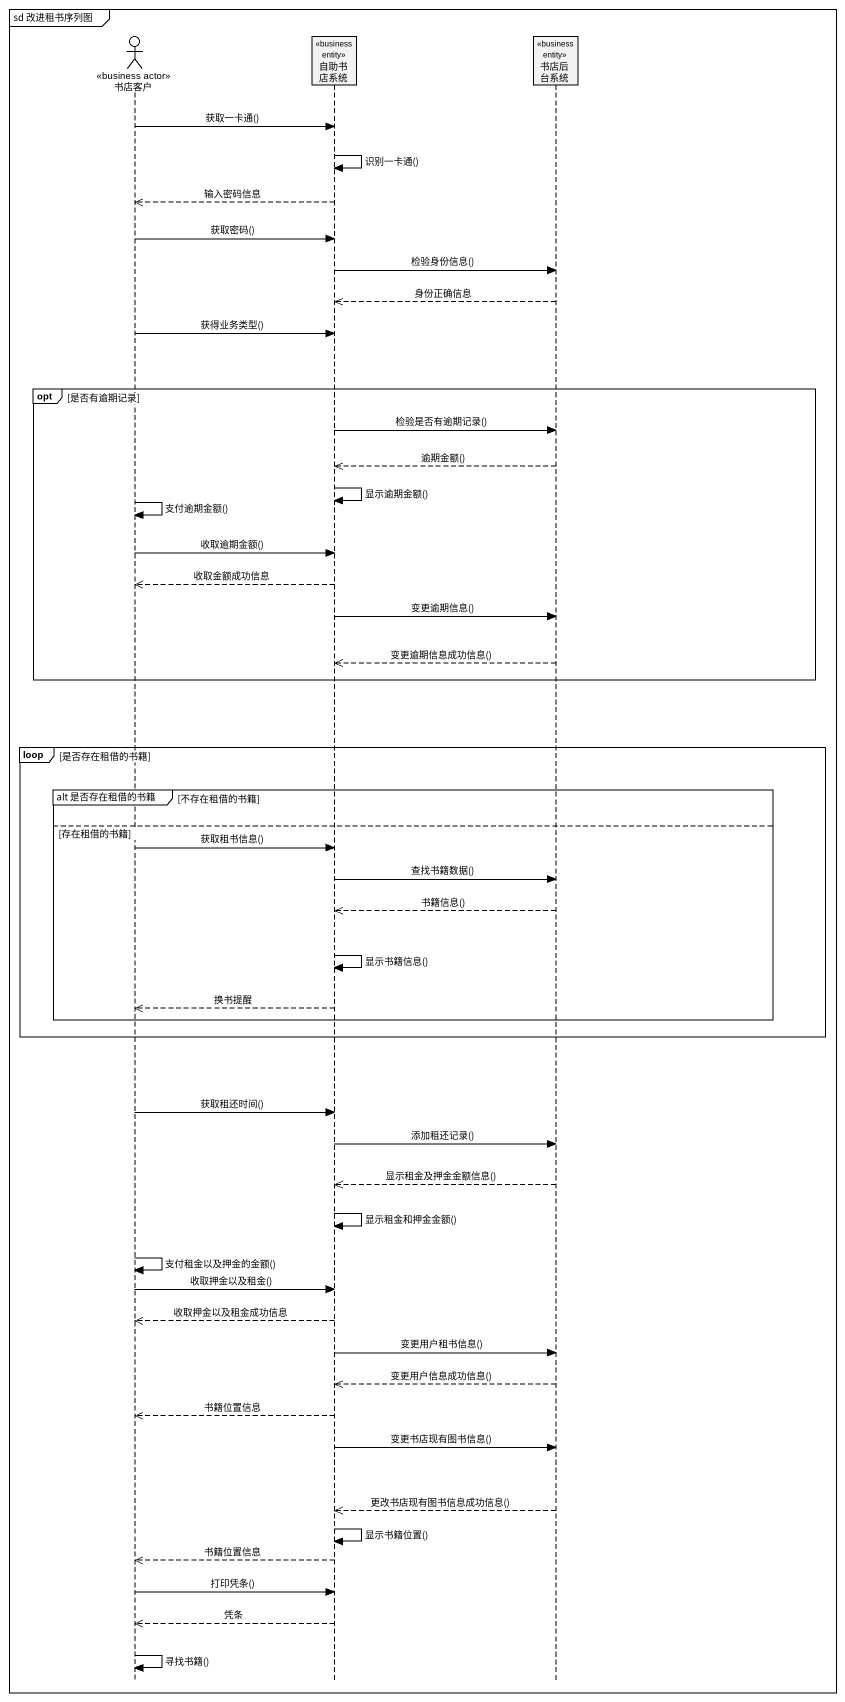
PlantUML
@startuml
mainframe sd 改进租书序列图
hide footbox
actor 书店客户 <<business actor>>
participant 自助书店系统 <<business entity>>
participant 书店后台系统 <<business entity>>

书店客户 -> 自助书店系统 : 获取一卡通()
自助书店系统 -> 自助书店系统 : 识别一卡通()
自助书店系统 -->> 书店客户 : 输入密码信息
书店客户 -> 自助书店系统 : 获取密码()
自助书店系统 -> 书店后台系统 : 检验身份信息()
书店后台系统 -->> 自助书店系统 : 身份正确信息
书店客户 -> 自助书店系统 : 获得业务类型()
opt 是否有逾期记录
  自助书店系统 -> 书店后台系统 : 检验是否有逾期记录()
  书店后台系统 -->> 自助书店系统 : 逾期金额()
  自助书店系统 -> 自助书店系统 : 显示逾期金额()
  书店客户 -> 书店客户 : 支付逾期金额()
  书店客户 -> 自助书店系统 : 收取逾期金额()
  自助书店系统 -->> 书店客户 : 收取金额成功信息
  自助书店系统 -> 书店后台系统 : 变更逾期信息()
  书店后台系统 -->> 自助书店系统 : 变更逾期信息成功信息()
end
loop 是否存在租借的书籍
  group alt 是否存在租借的书籍 [不存在租借的书籍]
  else 存在租借的书籍
    书店客户 -> 自助书店系统 : 获取租书信息()
    自助书店系统 -> 书店后台系统 : 查找书籍数据()
    书店后台系统 -->> 自助书店系统 : 书籍信息()
    自助书店系统 -> 自助书店系统 : 显示书籍信息()
    自助书店系统 -->> 书店客户 : 换书提醒
  end
end
书店客户 -> 自助书店系统 : 获取租还时间()
自助书店系统 -> 书店后台系统 : 添加租还记录()
书店后台系统 -->> 自助书店系统 : 显示租金及押金金额信息()
自助书店系统 -> 自助书店系统 : 显示租金和押金金额()
书店客户 -> 书店客户 : 支付租金以及押金的金额()
书店客户 -> 自助书店系统 : 收取押金以及租金()
自助书店系统 -->> 书店客户 : 收取押金以及租金成功信息
自助书店系统 -> 书店后台系统 : 变更用户租书信息()
书店后台系统 -->> 自助书店系统 : 变更用户信息成功信息()
自助书店系统 -->> 书店客户 : 书籍位置信息
自助书店系统 -> 书店后台系统 : 变更书店现有图书信息()
书店后台系统 -->> 自助书店系统 : 更改书店现有图书信息成功信息()
自助书店系统 -> 自助书店系统 : 显示书籍位置()
自助书店系统 -->> 书店客户 : 书籍位置信息
书店客户 -> 自助书店系统 : 打印凭条()
自助书店系统 -->> 书店客户 : 凭条
书店客户 -> 书店客户 : 寻找书籍()
@enduml
